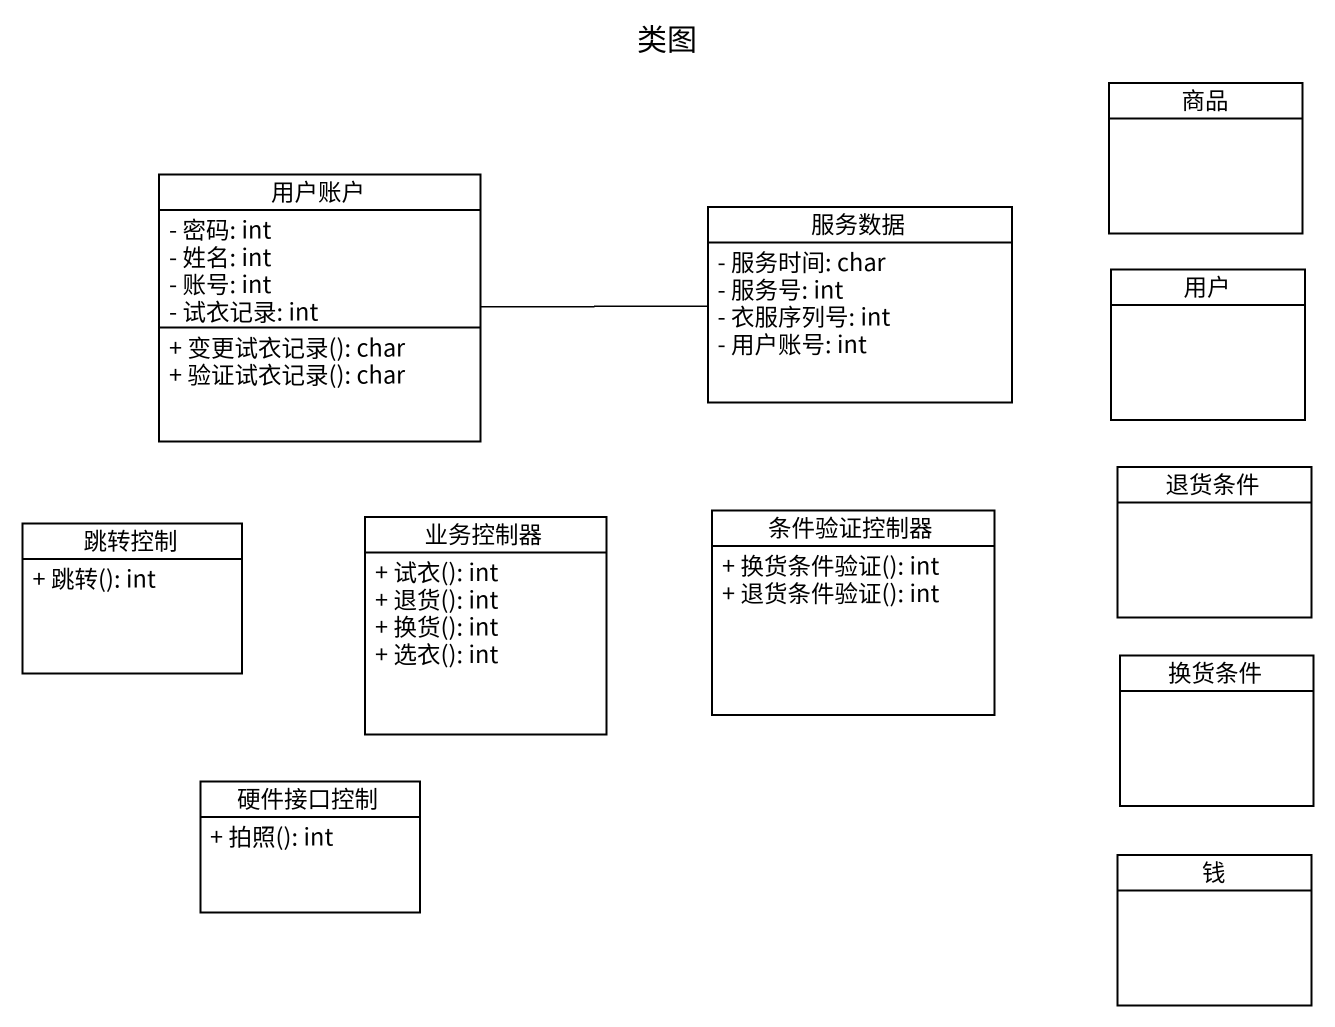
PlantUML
@startuml
title 类图
hide circle
hide empty members
skinparam classAttributeIconSize 0
class 商品
class 用户账户 {
  - 密码: int
  - 姓名: int
  - 账号: int
  - 试衣记录: int
  + 变更试衣记录(): char
  + 验证试衣记录(): char
}
class 服务数据 {
  - 服务时间: char
  - 服务号: int
  - 衣服序列号: int
  - 用户账号: int
}
class 用户
class 跳转控制 {
  + 跳转(): int
}
class 业务控制器 {
  + 试衣(): int
  + 退货(): int
  + 换货(): int
  + 选衣(): int
}
class 条件验证控制器 {
  + 换货条件验证(): int
  + 退货条件验证(): int
}
class 退货条件
class 换货条件
class 硬件接口控制 {
  + 拍照(): int
}
class 钱
用户账户 -right- 服务数据
@enduml
